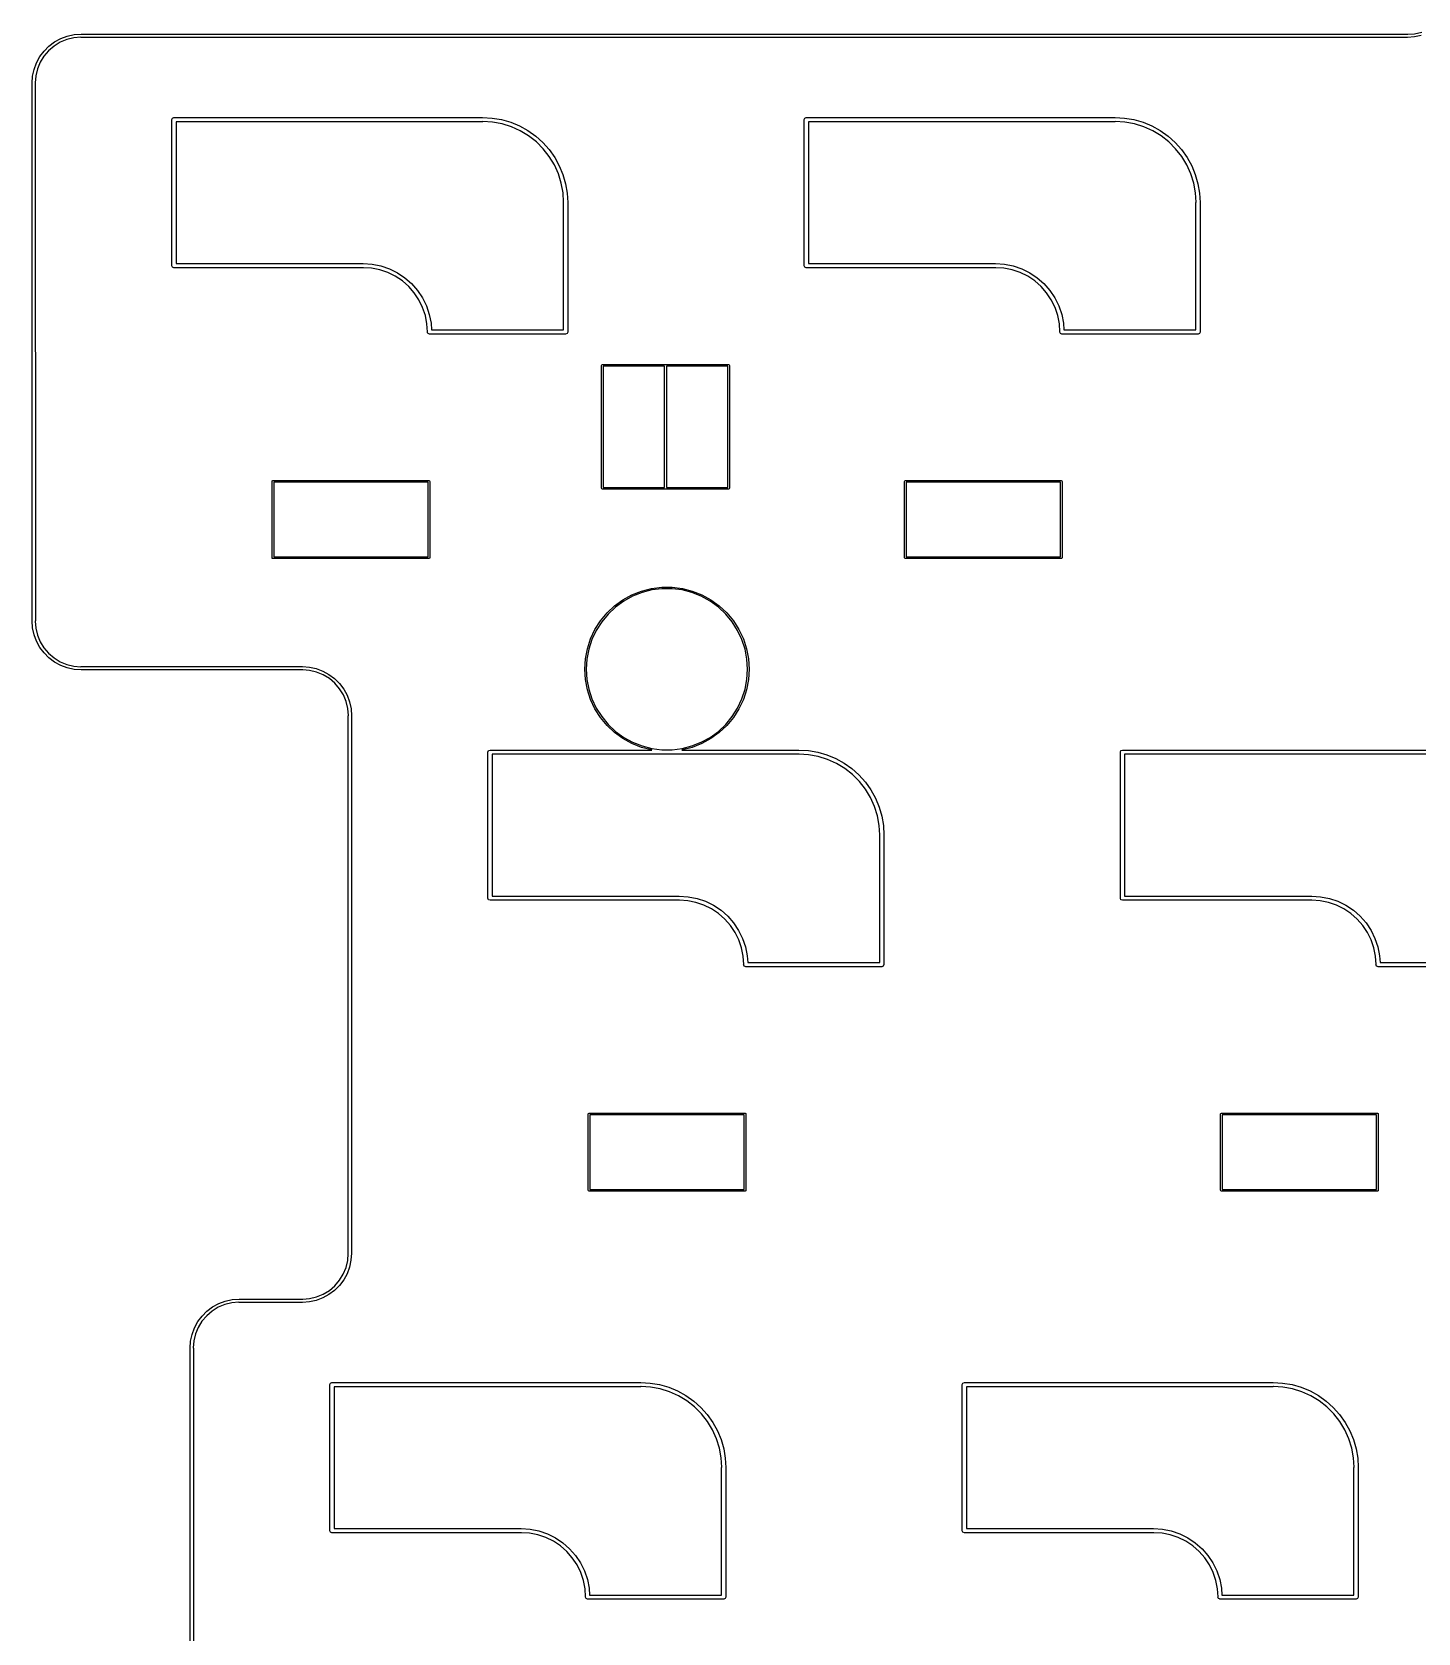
# Model space of a CAD drawing. Extents: x 19 to 403, y -177 to -75.
# Drawn here: x 23.29 to 65.04, y -129.86 to -81.65 of the extents above; entities that cross this region are included whole.
import ezdxf

# ---------------------------------------------------------------- set-up
doc = ezdxf.new("R2010")
doc.units = 0
doc.layers.add('BLACK', color=7, linetype='CONTINUOUS')

msp = doc.modelspace()

# ---------------------------------------------------------------- linework, layer by layer
at = {"layer": 'BLACK', "linetype": 'CONTINUOUS'}
for p, q in [((23.8017, -82.069), (23.9706, -81.9426)), ((24.1422, -81.9543), (23.9571, -82.0677)), ((23.9706, -81.9426), (24.1557, -81.8415)), ((24.3427, -81.8713), (24.1422, -81.9543)), ((24.1557, -81.8415), (24.3534, -81.7677)), ((24.5537, -81.8206), (24.3427, -81.8713)), ((24.3534, -81.7677), (24.5596, -81.7229)), ((24.7614, -81.8042), (24.5537, -81.8206)), ((24.5596, -81.7229), (24.77, -81.7078)), ((24.77, -81.8078), (24.7614, -81.8042)), ((24.77, -81.7078), (24.77, -81.7078)), ((24.77, -81.7078), (24.77, -81.7078)), ((24.77, -81.7078), (64.726, -81.7094)), ((64.726, -81.8094), (24.77, -81.8078)), ((64.726, -81.7094), (64.7347, -81.713)), ((64.9365, -81.7943), (64.726, -81.8094)), ((64.726, -81.8094), (64.726, -81.8094)), ((64.726, -81.8094), (64.726, -81.8094)), ((64.726, -81.8094), (64.726, -81.8094)), ((64.7347, -81.713), (64.9424, -81.6966)), ((65.1426, -81.7495), (64.9365, -81.7943)), ((64.9424, -81.6966), (65.1534, -81.6459)), ((23.4249, -82.5723), (23.5261, -82.3871)), ((23.5261, -82.3871), (23.6525, -82.2182)), ((23.6512, -82.3737), (23.5378, -82.5587)), ((23.7921, -82.2087), (23.6512, -82.3737)), ((23.6525, -82.2182), (23.8017, -82.069)), ((23.9571, -82.0677), (23.7921, -82.2087)), ((23.3063, -82.9761), (23.3512, -82.77)), ((23.3512, -82.77), (23.4249, -82.5723)), ((23.4547, -82.7592), (23.4041, -82.9702)), ((23.5378, -82.5587), (23.4547, -82.7592)), ((23.2913, -83.1866), (23.3063, -82.9761)), ((23.2918, -99.38), (23.2913, -83.1866)), ((23.2913, -83.1866), (23.2913, -83.1866)), ((23.2913, -83.1866), (23.2913, -83.1866)), ((23.4041, -82.9702), (23.3877, -83.1779)), ((23.3877, -83.1779), (23.3913, -83.1866)), ((23.3913, -83.1866), (23.3918, -99.38)), ((27.5021, -84.284), (27.5207, -84.2391)), ((27.5021, -88.684), (27.5021, -84.284)), ((27.5207, -84.2391), (27.5656, -84.2205)), ((27.5656, -84.2205), (36.8656, -84.2205)), ((36.8656, -84.3475), (27.6291, -84.3475)), ((27.6291, -84.3475), (27.6291, -88.6205)), ((36.8656, -84.2205), (37.1527, -84.2367)), ((36.8724, -84.3447), (36.8656, -84.3475)), ((36.875, -84.3436), (36.8724, -84.3447)), ((37.1599, -84.3609), (36.875, -84.3436)), ((37.1527, -84.2367), (37.4361, -84.2848)), ((37.4498, -84.414), (37.1599, -84.3609)), ((37.4361, -84.2848), (37.7123, -84.3644)), ((37.7123, -84.3644), (37.9779, -84.4744)), ((46.5521, -84.284), (46.5707, -84.2391)), ((46.5521, -88.684), (46.5521, -84.284)), ((46.5707, -84.2391), (46.6156, -84.2205)), ((46.6156, -84.2205), (55.9156, -84.2205)), ((55.9156, -84.3475), (46.6791, -84.3475)), ((46.6791, -84.3475), (46.6791, -88.6205)), ((55.9156, -84.2205), (56.2027, -84.2367)), ((55.9224, -84.3447), (55.9156, -84.3475)), ((55.925, -84.3436), (55.9224, -84.3447)), ((56.2099, -84.3609), (55.925, -84.3436)), ((56.2027, -84.2367), (56.4861, -84.2848)), ((56.4998, -84.414), (56.2099, -84.3609)), ((56.4861, -84.2848), (56.7623, -84.3644)), ((56.7623, -84.3644), (57.0279, -84.4744)), ((37.7312, -84.5017), (37.4498, -84.414)), ((38, -84.6227), (37.7312, -84.5017)), ((37.9779, -84.4744), (38.2295, -84.6135)), ((38.2522, -84.7752), (38, -84.6227)), ((38.2295, -84.6135), (38.4639, -84.7798)), ((38.4843, -84.957), (38.2522, -84.7752)), ((38.4639, -84.7798), (38.6783, -84.9714)), ((56.7812, -84.5017), (56.4998, -84.414)), ((57.05, -84.6227), (56.7812, -84.5017)), ((57.0279, -84.4744), (57.2795, -84.6135)), ((57.3022, -84.7752), (57.05, -84.6227)), ((57.2795, -84.6135), (57.5139, -84.7798)), ((57.5343, -84.957), (57.3022, -84.7752)), ((57.5139, -84.7798), (57.7283, -84.9714)), ((38.6927, -85.1654), (38.4843, -84.957)), ((38.6783, -84.9714), (38.8698, -85.1857)), ((38.8745, -85.3974), (38.6927, -85.1654)), ((38.8698, -85.1857), (39.0362, -85.4202)), ((57.7427, -85.1654), (57.5343, -84.957)), ((57.7283, -84.9714), (57.9198, -85.1857)), ((57.9245, -85.3974), (57.7427, -85.1654)), ((57.9198, -85.1857), (58.0862, -85.4202)), ((39.0269, -85.6497), (38.8745, -85.3974)), ((39.1479, -85.9185), (39.0269, -85.6497)), ((39.0362, -85.4202), (39.1752, -85.6718)), ((39.1752, -85.6718), (39.2852, -85.9374)), ((58.0769, -85.6497), (57.9245, -85.3974)), ((58.1979, -85.9185), (58.0769, -85.6497)), ((58.0862, -85.4202), (58.2252, -85.6718)), ((58.2252, -85.6718), (58.3352, -85.9374)), ((39.2356, -86.1999), (39.1479, -85.9185)), ((39.2887, -86.4898), (39.2356, -86.1999)), ((39.2852, -85.9374), (39.3648, -86.2136)), ((39.3648, -86.2136), (39.413, -86.497)), ((58.2856, -86.1999), (58.1979, -85.9185)), ((58.3387, -86.4898), (58.2856, -86.1999)), ((58.3352, -85.9374), (58.4148, -86.2136)), ((58.4148, -86.2136), (58.463, -86.497)), ((39.306, -86.7748), (39.2887, -86.4898)), ((39.3021, -86.784), (39.3022, -86.7838)), ((39.3021, -90.6205), (39.3021, -86.784)), ((39.3022, -86.7838), (39.306, -86.7748)), ((39.413, -86.497), (39.4291, -86.7838)), ((39.4291, -86.7838), (39.4291, -86.784)), ((39.4291, -86.784), (39.4291, -90.684)), ((58.356, -86.7748), (58.3387, -86.4898)), ((58.3521, -86.784), (58.3522, -86.7838)), ((58.3521, -90.6205), (58.3521, -86.784)), ((58.3522, -86.7838), (58.356, -86.7748)), ((58.463, -86.497), (58.4791, -86.7838)), ((58.4791, -86.7838), (58.4791, -86.784)), ((58.4791, -86.784), (58.4791, -90.684)), ((27.5207, -88.7289), (27.5021, -88.684)), ((27.6291, -88.6205), (33.2656, -88.6205)), ((33.2656, -88.6205), (33.535, -88.6382)), ((33.535, -88.6382), (33.7997, -88.6908)), ((33.7997, -88.6908), (34.0553, -88.7776)), ((46.5707, -88.7289), (46.5521, -88.684)), ((46.6791, -88.6205), (52.3156, -88.6205)), ((52.3156, -88.6205), (52.585, -88.6382)), ((52.585, -88.6382), (52.8497, -88.6908)), ((52.8497, -88.6908), (53.1053, -88.7776)), ((27.5656, -88.7475), (27.5207, -88.7289)), ((33.2656, -88.7475), (27.5656, -88.7475)), ((33.2743, -88.7439), (33.2656, -88.7475)), ((33.5189, -88.76), (33.2743, -88.7439)), ((33.7679, -88.8095), (33.5189, -88.76)), ((34.0083, -88.8911), (33.7679, -88.8095)), ((34.2359, -89.0034), (34.0083, -88.8911)), ((34.0553, -88.7776), (34.2974, -88.897)), ((34.447, -89.1444), (34.2359, -89.0034)), ((34.2974, -88.897), (34.5218, -89.047)), ((34.6379, -89.3118), (34.447, -89.1444)), ((34.5218, -89.047), (34.7247, -89.2249)), ((46.6156, -88.7475), (46.5707, -88.7289)), ((52.3156, -88.7475), (46.6156, -88.7475)), ((52.3243, -88.7439), (52.3156, -88.7475)), ((52.5689, -88.76), (52.3243, -88.7439)), ((52.8179, -88.8095), (52.5689, -88.76)), ((53.0583, -88.8911), (52.8179, -88.8095)), ((53.2859, -89.0034), (53.0583, -88.8911)), ((53.1053, -88.7776), (53.3474, -88.897)), ((53.497, -89.1444), (53.2859, -89.0034)), ((53.3474, -88.897), (53.5718, -89.047)), ((53.6879, -89.3118), (53.497, -89.1444)), ((53.5718, -89.047), (53.7747, -89.2249)), ((34.8052, -89.5026), (34.6379, -89.3118)), ((34.7247, -89.2249), (34.9027, -89.4279)), ((34.9462, -89.7137), (34.8052, -89.5026)), ((34.9027, -89.4279), (35.0526, -89.6523)), ((35.0526, -89.6523), (35.172, -89.8944)), ((53.8552, -89.5026), (53.6879, -89.3118)), ((53.7747, -89.2249), (53.9527, -89.4279)), ((53.9962, -89.7137), (53.8552, -89.5026)), ((53.9527, -89.4279), (54.1026, -89.6523)), ((54.1026, -89.6523), (54.222, -89.8944)), ((35.0585, -89.9414), (34.9462, -89.7137)), ((35.1401, -90.1818), (35.0585, -89.9414)), ((35.172, -89.8944), (35.2588, -90.15)), ((35.2588, -90.15), (35.3114, -90.4147)), ((54.1085, -89.9414), (53.9962, -89.7137)), ((54.1901, -90.1818), (54.1085, -89.9414)), ((54.222, -89.8944), (54.3088, -90.15)), ((54.3088, -90.15), (54.3614, -90.4147)), ((35.1896, -90.4307), (35.1401, -90.1818)), ((35.2057, -90.6755), (35.1896, -90.4307)), ((35.3114, -90.4147), (35.3249, -90.6205)), ((35.3249, -90.6205), (39.3021, -90.6205)), ((54.2396, -90.4307), (54.1901, -90.1818)), ((54.2557, -90.6755), (54.2396, -90.4307)), ((54.3614, -90.4147), (54.3749, -90.6205)), ((54.3749, -90.6205), (58.3521, -90.6205)), ((35.2021, -90.684), (35.2022, -90.6838)), ((35.2098, -90.7026), (35.2021, -90.684)), ((35.2022, -90.6838), (35.2057, -90.6755)), ((35.2207, -90.7289), (35.2098, -90.7026)), ((35.247, -90.7398), (35.2207, -90.7289)), ((35.2207, -90.7289), (35.2207, -90.7289)), ((35.2207, -90.7289), (35.2207, -90.7289)), ((35.2656, -90.7475), (35.247, -90.7398)), ((39.3656, -90.7475), (35.2656, -90.7475)), ((39.4105, -90.7289), (39.3656, -90.7475)), ((39.4291, -90.684), (39.4105, -90.7289)), ((54.2521, -90.684), (54.2522, -90.6838)), ((54.2598, -90.7026), (54.2521, -90.684)), ((54.2522, -90.6838), (54.2557, -90.6755)), ((54.2707, -90.7289), (54.2598, -90.7026)), ((54.297, -90.7398), (54.2707, -90.7289)), ((54.2707, -90.7289), (54.2707, -90.7289)), ((54.2707, -90.7289), (54.2707, -90.7289)), ((54.3156, -90.7475), (54.297, -90.7398)), ((58.4156, -90.7475), (54.3156, -90.7475)), ((58.4605, -90.7289), (58.4156, -90.7475)), ((58.4791, -90.684), (58.4605, -90.7289)), ((40.4473, -91.6881), (40.4546, -91.6704)), ((40.4473, -95.3881), (40.4473, -91.6881)), ((40.4546, -91.6704), (40.4723, -91.6631)), ((40.4723, -91.6631), (42.3723, -91.6631)), ((40.4973, -91.7131), (40.4973, -95.3631)), ((42.3473, -91.7131), (40.4973, -91.7131)), ((42.3473, -95.3631), (42.3473, -91.7131)), ((42.3723, -91.6631), (42.3748, -91.6641)), ((42.3748, -91.6641), (42.3773, -91.6631)), ((42.3773, -91.6631), (44.2773, -91.6631)), ((42.4023, -91.7131), (42.4023, -95.3631)), ((44.2523, -91.7131), (42.4023, -91.7131)), ((44.2523, -95.3631), (44.2523, -91.7131)), ((44.2773, -91.6631), (44.2949, -91.6704)), ((44.2949, -91.6704), (44.3023, -91.6881)), ((44.3023, -91.6881), (44.3023, -95.3881)), ((30.5224, -95.1823), (30.5297, -95.1646)), ((30.5224, -97.4823), (30.5224, -95.1823)), ((30.5297, -95.1646), (30.5474, -95.1573)), ((30.5474, -95.1573), (35.2474, -95.1573)), ((30.5724, -95.2073), (30.5724, -97.4573)), ((35.2224, -95.2073), (30.5724, -95.2073)), ((35.2224, -97.4573), (35.2224, -95.2073)), ((35.2474, -95.1573), (35.2651, -95.1646)), ((35.2651, -95.1646), (35.2724, -95.1823)), ((35.2724, -95.1823), (35.2724, -97.4823)), ((40.4546, -95.4057), (40.4473, -95.3881)), ((40.4723, -95.4131), (40.4546, -95.4057)), ((42.3723, -95.4131), (40.4723, -95.4131)), ((40.4973, -95.3631), (42.3473, -95.3631)), ((42.3748, -95.412), (42.3723, -95.4131)), ((42.3773, -95.4131), (42.3748, -95.412)), ((44.2773, -95.4131), (42.3773, -95.4131)), ((42.4023, -95.3631), (44.2523, -95.3631)), ((44.2949, -95.4057), (44.2773, -95.4131)), ((44.3023, -95.3881), (44.2949, -95.4057)), ((49.5724, -95.1823), (49.5797, -95.1646)), ((49.5724, -97.4823), (49.5724, -95.1823)), ((49.5797, -95.1646), (49.5974, -95.1573)), ((49.5974, -95.1573), (54.2974, -95.1573)), ((49.6224, -95.2073), (49.6224, -97.4573)), ((54.2724, -95.2073), (49.6224, -95.2073)), ((54.2724, -97.4573), (54.2724, -95.2073)), ((54.2974, -95.1573), (54.3151, -95.1646)), ((54.3151, -95.1646), (54.3224, -95.1823)), ((54.3224, -95.1823), (54.3224, -97.4823)), ((30.5297, -97.5), (30.5224, -97.4823)), ((30.5474, -97.5073), (30.5297, -97.5)), ((35.2474, -97.5073), (30.5474, -97.5073)), ((30.5724, -97.4573), (35.2224, -97.4573)), ((35.2651, -97.5), (35.2474, -97.5073)), ((35.2724, -97.4823), (35.2651, -97.5)), ((49.5797, -97.5), (49.5724, -97.4823)), ((49.5974, -97.5073), (49.5797, -97.5)), ((54.2974, -97.5073), (49.5974, -97.5073)), ((49.6224, -97.4573), (54.2724, -97.4573)), ((54.3151, -97.5), (54.2974, -97.5073)), ((54.3224, -97.4823), (54.3151, -97.5)), ((40.8404, -98.931), (41.0918, -98.7483)), ((41.1161, -98.7865), (40.8692, -98.9658)), ((41.0918, -98.7483), (41.3642, -98.5986)), ((41.3834, -98.6395), (41.1161, -98.7865)), ((41.3642, -98.5986), (41.6532, -98.4841)), ((41.6672, -98.5271), (41.3834, -98.6395)), ((41.6532, -98.4841), (41.9542, -98.4068)), ((41.9627, -98.4512), (41.6672, -98.5271)), ((41.9542, -98.4068), (42.2626, -98.3679)), ((42.2654, -98.413), (41.9627, -98.4512)), ((42.2626, -98.3679), (42.5734, -98.3679)), ((42.5706, -98.413), (42.2654, -98.413)), ((42.8733, -98.4512), (42.5706, -98.413)), ((42.5734, -98.3679), (42.8818, -98.4068)), ((43.1688, -98.5271), (42.8733, -98.4512)), ((42.8818, -98.4068), (43.1828, -98.4841)), ((43.4526, -98.6395), (43.1688, -98.5271)), ((43.1828, -98.4841), (43.4718, -98.5986)), ((43.7199, -98.7865), (43.4526, -98.6395)), ((43.4718, -98.5986), (43.7442, -98.7483)), ((43.9668, -98.9658), (43.7199, -98.7865)), ((43.7442, -98.7483), (43.9956, -98.931)), ((40.4157, -99.3832), (40.6138, -99.1437)), ((40.6468, -99.1747), (40.4523, -99.4098)), ((40.6138, -99.1437), (40.8404, -98.931)), ((40.8692, -98.9658), (40.6468, -99.1747)), ((44.1892, -99.1747), (43.9668, -98.9658)), ((43.9956, -98.931), (44.2222, -99.1437)), ((44.3837, -99.4098), (44.1892, -99.1747)), ((44.2222, -99.1437), (44.4203, -99.3832)), ((23.2919, -99.3801), (23.2918, -99.38)), ((23.3069, -99.5904), (23.2919, -99.3801)), ((23.3518, -99.7966), (23.3069, -99.5904)), ((23.4255, -99.9942), (23.3518, -99.7966)), ((23.3918, -99.38), (23.3883, -99.3885)), ((23.3883, -99.3885), (23.4047, -99.5963)), ((23.4047, -99.5963), (23.4553, -99.8073)), ((23.4553, -99.8073), (23.5384, -100.008)), ((40.1168, -99.9269), (40.2491, -99.6457)), ((40.2888, -99.6674), (40.1588, -99.9435)), ((40.2491, -99.6457), (40.4157, -99.3832)), ((40.4523, -99.4098), (40.2888, -99.6674)), ((44.5472, -99.6674), (44.3837, -99.4098)), ((44.4203, -99.3832), (44.5869, -99.6457)), ((44.6772, -99.9435), (44.5472, -99.6674)), ((44.5869, -99.6457), (44.7192, -99.9269)), ((23.5266, -100.179), (23.4255, -99.9942)), ((23.6531, -100.348), (23.5266, -100.179)), ((23.5384, -100.008), (23.6518, -100.193)), ((23.6518, -100.193), (23.7927, -100.358)), ((39.9625, -100.528), (40.0208, -100.222)), ((40.0645, -100.234), (40.0074, -100.533)), ((40.0208, -100.222), (40.1168, -99.9269)), ((40.1588, -99.9435), (40.0645, -100.234)), ((44.7715, -100.234), (44.6772, -99.9435)), ((44.7192, -99.9269), (44.8152, -100.222)), ((44.8286, -100.533), (44.7715, -100.234)), ((44.8152, -100.222), (44.8735, -100.528)), ((23.8023, -100.497), (23.6531, -100.348)), ((23.7927, -100.358), (23.9577, -100.499)), ((23.9711, -100.624), (23.8023, -100.497)), ((23.9577, -100.499), (24.1427, -100.612)), ((24.1563, -100.725), (23.9711, -100.624)), ((24.1427, -100.612), (24.3432, -100.695)), ((24.354, -100.799), (24.1563, -100.725)), ((24.3432, -100.695), (24.5542, -100.746)), ((24.5542, -100.746), (24.7619, -100.762)), ((24.7619, -100.762), (24.7706, -100.759)), ((24.7706, -100.759), (24.7706, -100.759)), ((24.7706, -100.759), (31.4379, -100.759)), ((31.4379, -100.759), (31.4379, -100.759)), ((31.4379, -100.759), (31.6483, -100.774)), ((31.6483, -100.774), (31.8545, -100.819)), ((39.943, -100.838), (39.9625, -100.528)), ((40.0074, -100.533), (39.9882, -100.838)), ((44.8478, -100.838), (44.8286, -100.533)), ((44.8735, -100.528), (44.893, -100.838)), ((24.5601, -100.844), (24.354, -100.799)), ((24.7706, -100.859), (24.5601, -100.844)), ((31.4379, -100.859), (24.7706, -100.859)), ((24.7706, -100.859), (24.7706, -100.859)), ((31.4465, -100.855), (31.4379, -100.859)), ((31.4379, -100.859), (31.4379, -100.859)), ((31.4379, -100.859), (31.4379, -100.859)), ((31.6542, -100.872), (31.4465, -100.855)), ((31.8653, -100.922), (31.6542, -100.872)), ((31.8545, -100.819), (32.0522, -100.893)), ((32.0658, -101.005), (31.8653, -100.922)), ((32.0522, -100.893), (32.2374, -100.994)), ((32.2508, -101.119), (32.0658, -101.005)), ((32.2374, -100.994), (32.4063, -101.12)), ((32.4159, -101.26), (32.2508, -101.119)), ((32.4063, -101.12), (32.5555, -101.269)), ((39.9625, -101.148), (39.943, -100.838)), ((40.0208, -101.454), (39.9625, -101.148)), ((39.9882, -100.838), (40.0074, -101.143)), ((40.0074, -101.143), (40.0645, -101.442)), ((44.7715, -101.442), (44.8286, -101.143)), ((44.8735, -101.148), (44.8152, -101.454)), ((44.8286, -101.143), (44.8478, -100.838)), ((44.893, -100.838), (44.8735, -101.148)), ((32.5568, -101.425), (32.4159, -101.26)), ((32.5555, -101.269), (32.6819, -101.438)), ((32.6702, -101.61), (32.5568, -101.425)), ((32.7533, -101.81), (32.6702, -101.61)), ((32.6819, -101.438), (32.7831, -101.623)), ((32.7831, -101.623), (32.8568, -101.821)), ((40.1168, -101.749), (40.0208, -101.454)), ((40.0645, -101.442), (40.1588, -101.732)), ((40.1588, -101.732), (40.2888, -102.009)), ((44.5472, -102.009), (44.6772, -101.732)), ((44.6772, -101.732), (44.7715, -101.442)), ((44.8152, -101.454), (44.7192, -101.749)), ((32.8039, -102.021), (32.7533, -101.81)), ((32.8202, -102.229), (32.8039, -102.021)), ((32.8568, -101.821), (32.9016, -102.027)), ((32.9016, -102.027), (32.9167, -102.238)), ((40.2491, -102.03), (40.1168, -101.749)), ((40.4157, -102.293), (40.2491, -102.03)), ((40.2888, -102.009), (40.4523, -102.266)), ((44.3837, -102.266), (44.5472, -102.009)), ((44.5869, -102.03), (44.4203, -102.293)), ((44.7192, -101.749), (44.5869, -102.03)), ((32.8152, -118.429), (32.8166, -102.238)), ((32.8166, -102.238), (32.8202, -102.229)), ((32.9166, -102.238), (32.9152, -118.429)), ((32.9167, -102.238), (32.9166, -102.238)), ((32.9166, -102.238), (32.9166, -102.238)), ((40.6138, -102.532), (40.4157, -102.293)), ((40.4523, -102.266), (40.6468, -102.501)), ((40.8404, -102.745), (40.6138, -102.532)), ((40.6468, -102.501), (40.8692, -102.71)), ((43.9668, -102.71), (44.1892, -102.501)), ((44.2222, -102.532), (43.9956, -102.745)), ((44.1892, -102.501), (44.3837, -102.266)), ((44.4203, -102.293), (44.2222, -102.532)), ((41.0918, -102.928), (40.8404, -102.745)), ((40.8692, -102.71), (41.1161, -102.89)), ((41.3642, -103.077), (41.0918, -102.928)), ((41.1161, -102.89), (41.3834, -103.037)), ((41.6532, -103.192), (41.3642, -103.077)), ((41.3834, -103.037), (41.6672, -103.149)), ((41.6672, -103.149), (41.9627, -103.225)), ((42.8733, -103.225), (43.1688, -103.149)), ((43.1688, -103.149), (43.4526, -103.037)), ((43.4718, -103.077), (43.1828, -103.192)), ((43.4526, -103.037), (43.7199, -102.89)), ((43.7442, -102.928), (43.4718, -103.077)), ((43.7199, -102.89), (43.9668, -102.71)), ((43.9956, -102.745), (43.7442, -102.928)), ((37.0271, -103.334), (37.0457, -103.289)), ((37.0271, -107.734), (37.0271, -103.334)), ((37.0457, -103.289), (37.0906, -103.271)), ((37.0906, -103.271), (41.9651, -103.271)), ((46.3906, -103.398), (37.1541, -103.398)), ((37.1541, -103.398), (37.1541, -107.671)), ((41.9542, -103.269), (41.6532, -103.192)), ((41.9651, -103.271), (41.9542, -103.269)), ((41.9627, -103.225), (42.2654, -103.263)), ((42.2654, -103.263), (42.5706, -103.263)), ((42.5706, -103.263), (42.8733, -103.225)), ((42.8818, -103.269), (42.8709, -103.271)), ((42.8709, -103.271), (46.3906, -103.271)), ((43.1828, -103.192), (42.8818, -103.269)), ((46.3906, -103.271), (46.6777, -103.287)), ((46.3974, -103.395), (46.3906, -103.398)), ((46.4, -103.394), (46.3974, -103.395)), ((46.6849, -103.411), (46.4, -103.394)), ((46.6777, -103.287), (46.9611, -103.335)), ((46.9748, -103.464), (46.6849, -103.411)), ((46.9611, -103.335), (47.2373, -103.414)), ((47.2562, -103.552), (46.9748, -103.464)), ((47.2373, -103.414), (47.5029, -103.524)), ((47.525, -103.673), (47.2562, -103.552)), ((47.5029, -103.524), (47.7545, -103.663)), ((47.7545, -103.663), (47.9889, -103.83)), ((56.0771, -103.334), (56.0957, -103.289)), ((56.0771, -107.734), (56.0771, -103.334)), ((56.0957, -103.289), (56.1406, -103.271)), ((56.1406, -103.271), (65.4406, -103.271)), ((65.4406, -103.398), (56.2041, -103.398)), ((56.2041, -103.398), (56.2041, -107.671)), ((47.7772, -103.825), (47.525, -103.673)), ((48.0093, -104.007), (47.7772, -103.825)), ((47.9889, -103.83), (48.2033, -104.021)), ((48.2177, -104.215), (48.0093, -104.007)), ((48.2033, -104.021), (48.3948, -104.236)), ((48.3995, -104.447), (48.2177, -104.215)), ((48.3948, -104.236), (48.5612, -104.47)), ((48.5519, -104.7), (48.3995, -104.447)), ((48.5612, -104.47), (48.7002, -104.722)), ((48.6729, -104.968), (48.5519, -104.7)), ((48.7606, -105.25), (48.6729, -104.968)), ((48.7002, -104.722), (48.8102, -104.987)), ((48.8102, -104.987), (48.8898, -105.264)), ((48.8137, -105.54), (48.7606, -105.25)), ((48.831, -105.825), (48.8137, -105.54)), ((48.8898, -105.264), (48.938, -105.547)), ((48.938, -105.547), (48.9541, -105.834)), ((48.8271, -109.671), (48.8271, -105.834)), ((48.8271, -105.834), (48.8272, -105.834)), ((48.8272, -105.834), (48.831, -105.825)), ((48.9541, -105.834), (48.9541, -105.834)), ((48.9541, -105.834), (48.9541, -109.734)), ((37.0457, -107.779), (37.0271, -107.734)), ((37.0906, -107.798), (37.0457, -107.779)), ((42.7906, -107.798), (37.0906, -107.798)), ((37.1541, -107.671), (42.7906, -107.671)), ((42.7906, -107.671), (43.06, -107.688)), ((42.7993, -107.794), (42.7906, -107.798)), ((43.0439, -107.81), (42.7993, -107.794)), ((43.2929, -107.86), (43.0439, -107.81)), ((43.06, -107.688), (43.3247, -107.741)), ((43.5333, -107.941), (43.2929, -107.86)), ((43.3247, -107.741), (43.5803, -107.828)), ((43.7609, -108.053), (43.5333, -107.941)), ((43.5803, -107.828), (43.8224, -107.947)), ((43.8224, -107.947), (44.0468, -108.097)), ((56.0957, -107.779), (56.0771, -107.734)), ((56.1406, -107.798), (56.0957, -107.779)), ((61.8406, -107.798), (56.1406, -107.798)), ((56.2041, -107.671), (61.8406, -107.671)), ((61.8406, -107.671), (62.11, -107.688)), ((61.8493, -107.794), (61.8406, -107.798)), ((62.0939, -107.81), (61.8493, -107.794)), ((62.3429, -107.86), (62.0939, -107.81)), ((62.11, -107.688), (62.3747, -107.741)), ((62.5833, -107.941), (62.3429, -107.86)), ((62.3747, -107.741), (62.6303, -107.828)), ((62.8109, -108.053), (62.5833, -107.941)), ((62.6303, -107.828), (62.8724, -107.947)), ((62.8724, -107.947), (63.0968, -108.097)), ((43.972, -108.194), (43.7609, -108.053)), ((44.1629, -108.362), (43.972, -108.194)), ((44.0468, -108.097), (44.2497, -108.275)), ((44.3302, -108.553), (44.1629, -108.362)), ((44.2497, -108.275), (44.4277, -108.478)), ((44.4277, -108.478), (44.5776, -108.702)), ((63.022, -108.194), (62.8109, -108.053)), ((63.2129, -108.362), (63.022, -108.194)), ((63.0968, -108.097), (63.2997, -108.275)), ((63.3802, -108.553), (63.2129, -108.362)), ((63.2997, -108.275), (63.4777, -108.478)), ((63.4777, -108.478), (63.6276, -108.702)), ((44.4712, -108.764), (44.3302, -108.553)), ((44.5835, -108.991), (44.4712, -108.764)), ((44.5776, -108.702), (44.697, -108.944)), ((44.697, -108.944), (44.7838, -109.2)), ((63.5212, -108.764), (63.3802, -108.553)), ((63.6335, -108.991), (63.5212, -108.764)), ((63.6276, -108.702), (63.747, -108.944)), ((63.747, -108.944), (63.8338, -109.2)), ((44.6651, -109.232), (44.5835, -108.991)), ((44.7146, -109.481), (44.6651, -109.232)), ((44.7838, -109.2), (44.8364, -109.465)), ((63.7151, -109.232), (63.6335, -108.991)), ((63.7646, -109.481), (63.7151, -109.232)), ((63.8338, -109.2), (63.8864, -109.465)), ((44.7307, -109.726), (44.7146, -109.481)), ((44.7348, -109.753), (44.7271, -109.734)), ((44.7271, -109.734), (44.7272, -109.734)), ((44.7272, -109.734), (44.7307, -109.726)), ((44.7457, -109.779), (44.7348, -109.753)), ((44.772, -109.79), (44.7457, -109.779)), ((44.7457, -109.779), (44.7457, -109.779)), ((44.7457, -109.779), (44.7457, -109.779)), ((44.7906, -109.798), (44.772, -109.79)), ((48.8906, -109.798), (44.7906, -109.798)), ((44.8364, -109.465), (44.8499, -109.671)), ((44.8499, -109.671), (48.8271, -109.671)), ((48.9355, -109.779), (48.8906, -109.798)), ((48.9541, -109.734), (48.9355, -109.779)), ((63.7807, -109.726), (63.7646, -109.481)), ((63.7848, -109.753), (63.7771, -109.734)), ((63.7771, -109.734), (63.7772, -109.734)), ((63.7772, -109.734), (63.7807, -109.726)), ((63.7957, -109.779), (63.7848, -109.753)), ((63.822, -109.79), (63.7957, -109.779)), ((63.7957, -109.779), (63.7957, -109.779)), ((63.7957, -109.779), (63.7957, -109.779)), ((63.8406, -109.798), (63.822, -109.79)), ((67.9406, -109.798), (63.8406, -109.798)), ((63.8864, -109.465), (63.8999, -109.671)), ((63.8999, -109.671), (67.8771, -109.671)), ((40.0474, -114.232), (40.0547, -114.215)), ((40.0474, -116.532), (40.0474, -114.232)), ((40.0547, -114.215), (40.0724, -114.207)), ((40.0724, -114.207), (44.7724, -114.207)), ((40.0974, -114.257), (40.0974, -116.507)), ((44.7474, -114.257), (40.0974, -114.257)), ((44.7474, -116.507), (44.7474, -114.257)), ((44.7724, -114.207), (44.7901, -114.215)), ((44.7901, -114.215), (44.7974, -114.232)), ((44.7974, -114.232), (44.7974, -116.532)), ((59.0974, -114.232), (59.1047, -114.215)), ((59.0974, -116.532), (59.0974, -114.232)), ((59.1047, -114.215), (59.1224, -114.207)), ((59.1224, -114.207), (63.8224, -114.207)), ((59.1474, -114.257), (59.1474, -116.507)), ((63.7974, -114.257), (59.1474, -114.257)), ((63.7974, -116.507), (63.7974, -114.257)), ((63.8224, -114.207), (63.8401, -114.215)), ((63.8401, -114.215), (63.8474, -114.232)), ((63.8474, -114.232), (63.8474, -116.532)), ((40.0547, -116.55), (40.0474, -116.532)), ((40.0724, -116.557), (40.0547, -116.55)), ((44.7724, -116.557), (40.0724, -116.557)), ((40.0974, -116.507), (44.7474, -116.507)), ((44.7901, -116.55), (44.7724, -116.557)), ((44.7974, -116.532), (44.7901, -116.55)), ((59.1047, -116.55), (59.0974, -116.532)), ((59.1224, -116.557), (59.1047, -116.55)), ((63.8224, -116.557), (59.1224, -116.557)), ((59.1474, -116.507), (63.7974, -116.507)), ((63.8401, -116.55), (63.8224, -116.557)), ((63.8474, -116.532), (63.8401, -116.55)), ((32.8024, -118.645), (32.8188, -118.438)), ((32.8188, -118.438), (32.8152, -118.429)), ((32.8152, -118.429), (32.8152, -118.429)), ((32.8152, -118.429), (32.8152, -118.429)), ((32.9152, -118.429), (32.9001, -118.64)), ((32.5553, -119.242), (32.6687, -119.057)), ((32.6687, -119.057), (32.7518, -118.856)), ((32.7816, -119.043), (32.6805, -119.229)), ((32.7518, -118.856), (32.8024, -118.645)), ((32.8553, -118.846), (32.7816, -119.043)), ((32.9001, -118.64), (32.8553, -118.846)), ((32.0643, -119.661), (32.2494, -119.548)), ((32.4048, -119.547), (32.2359, -119.673)), ((32.2494, -119.548), (32.4144, -119.407)), ((32.554, -119.397), (32.4048, -119.547)), ((32.4144, -119.407), (32.5553, -119.242)), ((32.6805, -119.229), (32.554, -119.397)), ((28.5625, -120.169), (28.7314, -120.043)), ((28.903, -120.055), (28.718, -120.168)), ((28.7314, -120.043), (28.9166, -119.942)), ((29.1035, -119.971), (28.903, -120.055)), ((28.9166, -119.942), (29.1143, -119.868)), ((29.3146, -119.921), (29.1035, -119.971)), ((29.1143, -119.868), (29.3205, -119.823)), ((29.5223, -119.904), (29.3146, -119.921)), ((29.3205, -119.823), (29.5309, -119.808)), ((29.5309, -119.908), (29.5223, -119.904)), ((29.5309, -119.808), (29.5309, -119.808)), ((29.5309, -119.808), (31.4364, -119.808)), ((31.4364, -119.908), (29.5309, -119.908)), ((29.5309, -119.908), (29.5309, -119.908)), ((29.5309, -119.908), (29.5309, -119.908)), ((31.4364, -119.808), (31.4364, -119.808)), ((31.4364, -119.808), (31.4364, -119.808)), ((31.4364, -119.808), (31.4451, -119.811)), ((31.4365, -119.908), (31.4364, -119.908)), ((31.6469, -119.893), (31.4365, -119.908)), ((31.4451, -119.811), (31.6528, -119.795)), ((31.8531, -119.848), (31.6469, -119.893)), ((31.6528, -119.795), (31.8638, -119.744)), ((32.0507, -119.774), (31.8531, -119.848)), ((31.8638, -119.744), (32.0643, -119.661)), ((32.2359, -119.673), (32.0507, -119.774)), ((28.1858, -120.673), (28.2869, -120.487)), ((28.2869, -120.487), (28.4134, -120.318)), ((28.412, -120.474), (28.2986, -120.659)), ((28.553, -120.309), (28.412, -120.474)), ((28.4134, -120.318), (28.5625, -120.169)), ((28.718, -120.168), (28.553, -120.309)), ((28.0672, -121.076), (28.1121, -120.87)), ((28.1121, -120.87), (28.1858, -120.673)), ((28.2156, -120.859), (28.1649, -121.07)), ((28.2986, -120.659), (28.2156, -120.859)), ((28.0522, -121.287), (28.0672, -121.076)), ((28.0531, -137.479), (28.0522, -121.287)), ((28.0522, -121.287), (28.0522, -121.287)), ((28.0522, -121.287), (28.0522, -121.287)), ((28.1649, -121.07), (28.1486, -121.278)), ((28.1486, -121.278), (28.1522, -121.287)), ((28.1522, -121.287), (28.1532, -137.479)), ((32.2646, -122.384), (32.2832, -122.339)), ((32.2646, -126.784), (32.2646, -122.384)), ((32.2832, -122.339), (32.3281, -122.321)), ((32.3281, -122.321), (41.6281, -122.321)), ((41.6281, -122.448), (32.3916, -122.448)), ((32.3916, -122.448), (32.3916, -126.721)), ((41.6281, -122.321), (41.9152, -122.337)), ((41.6349, -122.445), (41.6281, -122.448)), ((41.6375, -122.444), (41.6349, -122.445)), ((41.9224, -122.461), (41.6375, -122.444)), ((41.9152, -122.337), (42.1986, -122.385)), ((42.2123, -122.514), (41.9224, -122.461)), ((42.1986, -122.385), (42.4748, -122.464)), ((42.4748, -122.464), (42.7404, -122.574)), ((51.3146, -122.384), (51.3332, -122.339)), ((51.3146, -126.784), (51.3146, -122.384)), ((51.3332, -122.339), (51.3781, -122.321)), ((51.3781, -122.321), (60.6781, -122.321)), ((60.6781, -122.448), (51.4416, -122.448)), ((51.4416, -122.448), (51.4416, -126.721)), ((60.6781, -122.321), (60.9652, -122.337)), ((60.6849, -122.445), (60.6781, -122.448)), ((60.6875, -122.444), (60.6849, -122.445)), ((60.9724, -122.461), (60.6875, -122.444)), ((60.9652, -122.337), (61.2486, -122.385)), ((61.2623, -122.514), (60.9724, -122.461)), ((61.2486, -122.385), (61.5248, -122.464)), ((61.5248, -122.464), (61.7904, -122.574)), ((42.4937, -122.602), (42.2123, -122.514)), ((42.7625, -122.723), (42.4937, -122.602)), ((42.7404, -122.574), (42.992, -122.713)), ((43.0147, -122.875), (42.7625, -122.723)), ((42.992, -122.713), (43.2264, -122.88)), ((43.2468, -123.057), (43.0147, -122.875)), ((43.2264, -122.88), (43.4408, -123.071)), ((61.5437, -122.602), (61.2623, -122.514)), ((61.8125, -122.723), (61.5437, -122.602)), ((61.7904, -122.574), (62.042, -122.713)), ((62.0647, -122.875), (61.8125, -122.723)), ((62.042, -122.713), (62.2764, -122.88)), ((62.2968, -123.057), (62.0647, -122.875)), ((62.2764, -122.88), (62.4908, -123.071)), ((43.4552, -123.265), (43.2468, -123.057)), ((43.4408, -123.071), (43.6323, -123.286)), ((43.637, -123.497), (43.4552, -123.265)), ((43.6323, -123.286), (43.7987, -123.52)), ((62.5052, -123.265), (62.2968, -123.057)), ((62.4908, -123.071), (62.6823, -123.286)), ((62.687, -123.497), (62.5052, -123.265)), ((62.6823, -123.286), (62.8487, -123.52)), ((43.7894, -123.75), (43.637, -123.497)), ((43.9104, -124.018), (43.7894, -123.75)), ((43.7987, -123.52), (43.9377, -123.772)), ((43.9377, -123.772), (44.0477, -124.037)), ((62.8394, -123.75), (62.687, -123.497)), ((62.9604, -124.018), (62.8394, -123.75)), ((62.8487, -123.52), (62.9877, -123.772)), ((62.9877, -123.772), (63.0977, -124.037)), ((43.9981, -124.3), (43.9104, -124.018)), ((44.0512, -124.59), (43.9981, -124.3)), ((44.0477, -124.037), (44.1273, -124.314)), ((44.1273, -124.314), (44.1755, -124.597)), ((63.0481, -124.3), (62.9604, -124.018)), ((63.1012, -124.59), (63.0481, -124.3)), ((63.0977, -124.037), (63.1773, -124.314)), ((63.1773, -124.314), (63.2255, -124.597)), ((44.0685, -124.875), (44.0512, -124.59)), ((44.0646, -128.721), (44.0646, -124.884)), ((44.0646, -124.884), (44.0647, -124.884)), ((44.0647, -124.884), (44.0685, -124.875)), ((44.1755, -124.597), (44.1916, -124.884)), ((44.1916, -124.884), (44.1916, -124.884)), ((44.1916, -124.884), (44.1916, -128.784)), ((63.1185, -124.875), (63.1012, -124.59)), ((63.1146, -128.721), (63.1146, -124.884)), ((63.1146, -124.884), (63.1147, -124.884)), ((63.1147, -124.884), (63.1185, -124.875)), ((63.2255, -124.597), (63.2416, -124.884)), ((63.2416, -124.884), (63.2416, -124.884)), ((63.2416, -124.884), (63.2416, -128.784)), ((32.2832, -126.829), (32.2646, -126.784)), ((32.3916, -126.721), (38.0281, -126.721)), ((38.0281, -126.721), (38.2975, -126.738)), ((38.2975, -126.738), (38.5622, -126.791)), ((38.5622, -126.791), (38.8178, -126.878)), ((51.3332, -126.829), (51.3146, -126.784)), ((51.4416, -126.721), (57.0781, -126.721)), ((57.0781, -126.721), (57.3475, -126.738)), ((57.3475, -126.738), (57.6122, -126.791)), ((57.6122, -126.791), (57.8678, -126.878)), ((32.3281, -126.848), (32.2832, -126.829)), ((38.0281, -126.848), (32.3281, -126.848)), ((38.0368, -126.844), (38.0281, -126.848)), ((38.2814, -126.86), (38.0368, -126.844)), ((38.5304, -126.91), (38.2814, -126.86)), ((38.7708, -126.991), (38.5304, -126.91)), ((38.9984, -127.103), (38.7708, -126.991)), ((38.8178, -126.878), (39.0599, -126.997)), ((39.2095, -127.244), (38.9984, -127.103)), ((39.0599, -126.997), (39.2843, -127.147)), ((39.4004, -127.412), (39.2095, -127.244)), ((39.2843, -127.147), (39.4872, -127.325)), ((51.3781, -126.848), (51.3332, -126.829)), ((57.0781, -126.848), (51.3781, -126.848)), ((57.0868, -126.844), (57.0781, -126.848)), ((57.3314, -126.86), (57.0868, -126.844)), ((57.5804, -126.91), (57.3314, -126.86)), ((57.8208, -126.991), (57.5804, -126.91)), ((58.0484, -127.103), (57.8208, -126.991)), ((57.8678, -126.878), (58.1099, -126.997)), ((58.2595, -127.244), (58.0484, -127.103)), ((58.1099, -126.997), (58.3343, -127.147)), ((58.4504, -127.412), (58.2595, -127.244)), ((58.3343, -127.147), (58.5372, -127.325)), ((39.5677, -127.603), (39.4004, -127.412)), ((39.4872, -127.325), (39.6652, -127.528)), ((39.7087, -127.814), (39.5677, -127.603)), ((39.6652, -127.528), (39.8151, -127.752)), ((39.8151, -127.752), (39.9345, -127.994)), ((58.6177, -127.603), (58.4504, -127.412)), ((58.5372, -127.325), (58.7152, -127.528)), ((58.7587, -127.814), (58.6177, -127.603)), ((58.7152, -127.528), (58.8651, -127.752)), ((58.8651, -127.752), (58.9845, -127.994)), ((39.821, -128.041), (39.7087, -127.814)), ((39.9026, -128.282), (39.821, -128.041)), ((39.9345, -127.994), (40.0213, -128.25)), ((40.0213, -128.25), (40.0739, -128.515)), ((58.871, -128.041), (58.7587, -127.814)), ((58.9526, -128.282), (58.871, -128.041)), ((58.9845, -127.994), (59.0713, -128.25)), ((59.0713, -128.25), (59.1239, -128.515)), ((39.9521, -128.531), (39.9026, -128.282)), ((39.9682, -128.776), (39.9521, -128.531)), ((40.0739, -128.515), (40.0874, -128.721)), ((40.0874, -128.721), (44.0646, -128.721)), ((59.0021, -128.531), (58.9526, -128.282)), ((59.0182, -128.776), (59.0021, -128.531)), ((59.1239, -128.515), (59.1374, -128.721)), ((59.1374, -128.721), (63.1146, -128.721)), ((39.9646, -128.784), (39.9682, -128.776)), ((39.9723, -128.803), (39.9646, -128.784)), ((39.9646, -128.784), (39.9646, -128.784)), ((39.9832, -128.829), (39.9723, -128.803)), ((40.0095, -128.84), (39.9832, -128.829)), ((39.9832, -128.829), (39.9832, -128.829)), ((39.9832, -128.829), (39.9832, -128.829)), ((40.0281, -128.848), (40.0095, -128.84)), ((44.1281, -128.848), (40.0281, -128.848)), ((44.173, -128.829), (44.1281, -128.848)), ((44.1916, -128.784), (44.173, -128.829)), ((59.0146, -128.784), (59.0182, -128.776)), ((59.0223, -128.803), (59.0146, -128.784)), ((59.0146, -128.784), (59.0146, -128.784)), ((59.0332, -128.829), (59.0223, -128.803)), ((59.0595, -128.84), (59.0332, -128.829)), ((59.0332, -128.829), (59.0332, -128.829)), ((59.0332, -128.829), (59.0332, -128.829)), ((59.0781, -128.848), (59.0595, -128.84)), ((63.1781, -128.848), (59.0781, -128.848)), ((63.223, -128.829), (63.1781, -128.848)), ((63.2416, -128.784), (63.223, -128.829))]:
    msp.add_line(p, q, dxfattribs=at)

doc.saveas('drawing.dxf')
